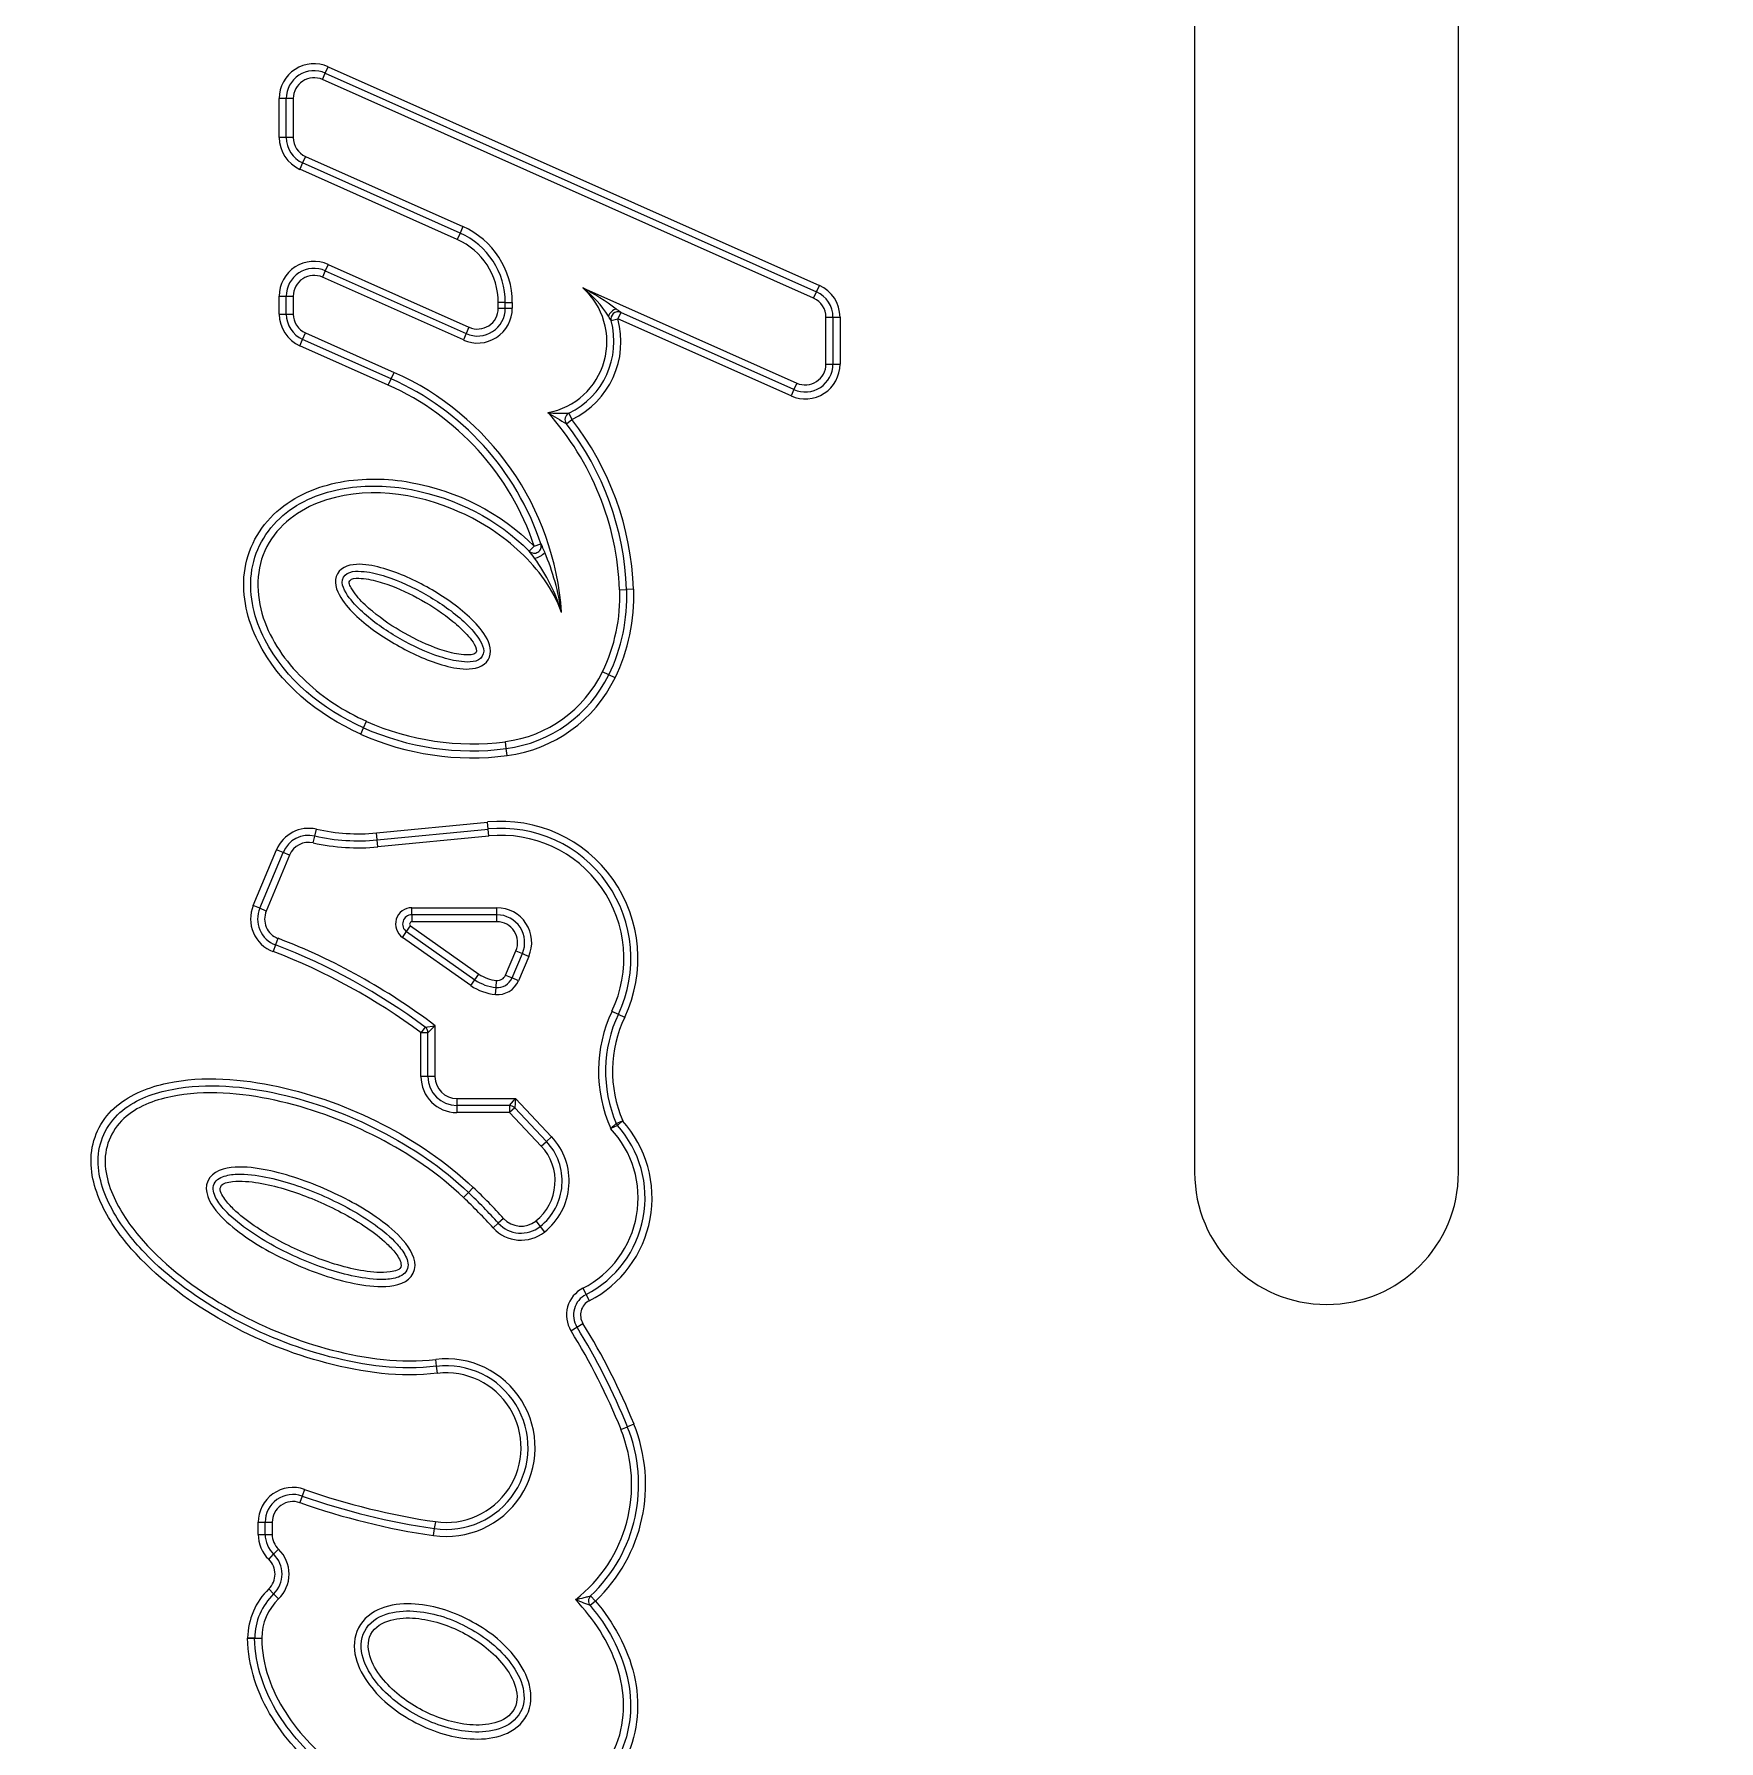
# Model space of a CAD drawing. Header units: inches. Extents: x -11 to 1838, y 0 to 1742.
# Drawn here: x 1248.024 to 1249.224, y 1094.368 to 1095.583 of the extents above; entities that cross this region are included whole.
import ezdxf

# ---------------------------------------------------------------- set-up
doc = ezdxf.new("R2010")
doc.units = ezdxf.units.IN
doc.header["$LTSCALE"] = 96
doc.header["$MEASUREMENT"] = 0
doc.layers.add('20', color=7, linetype='Continuous')
doc.layers.add('A-Flor-Pfix-Neww', color=7, linetype='Continuous')
doc.layers.add('Hatch', color=254, linetype='Continuous', lineweight=60)

# ---------------------------------------------------------------- blocks, each defined once
blk = doc.blocks.new('foutain-single')
at = {"layer": '20', "color": 7, "linetype": 'Continuous'}
for p, q in [((2493.4996, 1139.0333), (2493.4996, 1137.5333)), ((2493.6876, 1137.5333), (2493.6876, 1139.0333)), ((2492.8781, 1138.3119), (2492.8801, 1138.3165)), ((2492.8801, 1138.3165), (2492.8822, 1138.3211)), ((2492.8801, 1138.3165), (2493.2301, 1138.1607)), ((2492.8822, 1138.3211), (2493.2322, 1138.1652)), ((2493.2281, 1138.1561), (2492.8781, 1138.3119)), ((2492.8473, 1138.2706), (2492.8473, 1138.2984)), ((2492.8523, 1138.2984), (2492.8473, 1138.2984)), ((2492.8523, 1138.2706), (2492.8523, 1138.2984)), ((2492.8573, 1138.2984), (2492.8523, 1138.2984)), ((2492.8573, 1138.2984), (2492.8573, 1138.2706)), ((2492.8523, 1138.2706), (2492.8473, 1138.2706)), ((2492.8573, 1138.2706), (2492.8523, 1138.2706)), ((2492.8661, 1138.2571), (2492.864, 1138.2525)), ((2492.8661, 1138.2571), (2492.9782, 1138.2072)), ((2492.864, 1138.2525), (2492.862, 1138.248)), ((2492.9741, 1138.198), (2492.862, 1138.248)), ((2492.9762, 1138.2026), (2492.864, 1138.2525)), ((2492.9782, 1138.2072), (2492.9762, 1138.2026)), ((2492.9762, 1138.2026), (2492.9741, 1138.198)), ((2492.8801, 1138.1756), (2492.8781, 1138.1711)), ((2492.9785, 1138.1264), (2492.8781, 1138.1711)), ((2492.8822, 1138.1802), (2492.8801, 1138.1756)), ((2492.8801, 1138.1756), (2492.9805, 1138.131)), ((2492.8822, 1138.1802), (2492.9825, 1138.1355)), ((2493.0636, 1138.1636), (2493.2161, 1138.0957)), ((2493.2281, 1138.1561), (2493.2301, 1138.1607)), ((2493.2301, 1138.1607), (2493.2322, 1138.1652)), ((2492.8473, 1138.1449), (2492.8473, 1138.1576)), ((2492.8473, 1138.1576), (2492.8523, 1138.1576)), ((2492.8523, 1138.1449), (2492.8523, 1138.1576)), ((2492.8523, 1138.1576), (2492.8573, 1138.1576)), ((2492.8573, 1138.1576), (2492.8573, 1138.1449)), ((2493.0034, 1138.149), (2493.0034, 1138.153)), ((2493.0084, 1138.153), (2493.0034, 1138.153)), ((2493.0034, 1138.149), (2493.0084, 1138.149)), ((2493.0084, 1138.149), (2493.0084, 1138.153)), ((2493.0084, 1138.153), (2493.0134, 1138.153)), ((2493.0084, 1138.149), (2493.0134, 1138.149)), ((2493.0134, 1138.153), (2493.0134, 1138.149)), ((2492.8473, 1138.1449), (2492.8523, 1138.1449)), ((2492.8523, 1138.1449), (2492.8573, 1138.1449)), ((2492.9825, 1138.1355), (2492.9805, 1138.131)), ((2493.0838, 1138.1402), (2493.0886, 1138.1415)), ((2493.0907, 1138.146), (2493.0886, 1138.1415)), ((2493.212, 1138.0865), (2493.0886, 1138.1415)), ((2493.214, 1138.0911), (2493.0907, 1138.146)), ((2493.2369, 1138.1092), (2493.2369, 1138.1426)), ((2493.2369, 1138.1426), (2493.2419, 1138.1426)), ((2493.2419, 1138.1426), (2493.2419, 1138.1092)), ((2493.2419, 1138.1426), (2493.2469, 1138.1426)), ((2493.2469, 1138.1426), (2493.2469, 1138.1092)), ((2492.862, 1138.1222), (2492.864, 1138.1268)), ((2492.925, 1138.0942), (2492.862, 1138.1222)), ((2492.864, 1138.1268), (2492.8661, 1138.1314)), ((2492.927, 1138.0988), (2492.864, 1138.1268)), ((2492.8661, 1138.1314), (2492.9291, 1138.1033)), ((2492.9805, 1138.131), (2492.9785, 1138.1264)), ((2492.925, 1138.0942), (2492.927, 1138.0988)), ((2492.927, 1138.0988), (2492.9291, 1138.1033)), ((2493.2369, 1138.1092), (2493.2419, 1138.1092)), ((2493.2419, 1138.1092), (2493.2469, 1138.1092)), ((2493.214, 1138.0911), (2493.212, 1138.0865)), ((2493.2161, 1138.0957), (2493.214, 1138.0911)), ((2493.0537, 1138.0743), (2493.0559, 1138.0698)), ((2493.0519, 1138.0667), (2493.0559, 1138.0698)), ((2493.029, 1137.9795), (2493.0255, 1137.976)), ((2493.029, 1137.9795), (2493.0338, 1137.9811)), ((2493.0899, 1137.9485), (2493.0949, 1137.9487)), ((2493.0999, 1137.9489), (2493.0949, 1137.9487)), ((2493.0821, 1137.8879), (2493.0776, 1137.8901)), ((2493.0866, 1137.8857), (2493.0821, 1137.8879)), ((2492.9074, 1137.8502), (2492.9094, 1137.8548)), ((2492.9054, 1137.8456), (2492.9074, 1137.8502)), ((2493.0091, 1137.8353), (2493.0085, 1137.8403)), ((2493.0097, 1137.8304), (2493.0091, 1137.8353)), ((2492.9166, 1137.7752), (2492.9957, 1137.783)), ((2492.9962, 1137.778), (2492.9957, 1137.783)), ((2492.8716, 1137.7681), (2492.8727, 1137.773)), ((2492.8727, 1137.773), (2492.8738, 1137.7779)), ((2492.9171, 1137.7702), (2492.9166, 1137.7752)), ((2492.9171, 1137.7702), (2492.9962, 1137.778)), ((2492.9176, 1137.7653), (2492.9171, 1137.7702)), ((2492.9967, 1137.773), (2492.9176, 1137.7653)), ((2492.9967, 1137.773), (2492.9962, 1137.778)), ((2492.8288, 1137.7235), (2492.8454, 1137.7632)), ((2492.8335, 1137.7216), (2492.85, 1137.7613)), ((2492.8546, 1137.7594), (2492.8381, 1137.7196)), ((2492.85, 1137.7613), (2492.8454, 1137.7632)), ((2492.8546, 1137.7594), (2492.85, 1137.7613)), ((2492.8335, 1137.7216), (2492.8288, 1137.7235)), ((2492.8381, 1137.7196), (2492.8335, 1137.7216)), ((2492.9418, 1137.7219), (2493.0024, 1137.7219)), ((2492.9418, 1137.7169), (2492.9418, 1137.7219)), ((2493.0024, 1137.7169), (2493.0024, 1137.7219)), ((2492.938, 1137.7049), (2492.9409, 1137.709)), ((2492.9409, 1137.709), (2492.9896, 1137.6746)), ((2493.0024, 1137.7169), (2492.9418, 1137.7169)), ((2492.9418, 1137.7169), (2492.9418, 1137.7119)), ((2493.0024, 1137.7119), (2492.9418, 1137.7119)), ((2493.0024, 1137.7119), (2493.0024, 1137.7169)), ((2492.8464, 1137.7001), (2492.8446, 1137.6955)), ((2492.9351, 1137.7008), (2492.938, 1137.7049)), ((2492.9838, 1137.6665), (2492.9351, 1137.7008)), ((2492.938, 1137.7049), (2492.9867, 1137.6705)), ((2492.8446, 1137.6955), (2492.8429, 1137.6908)), ((2493.0086, 1137.6738), (2493.016, 1137.6912)), ((2493.0132, 1137.6719), (2493.0206, 1137.6893)), ((2493.016, 1137.6912), (2493.0206, 1137.6893)), ((2493.0252, 1137.6873), (2493.0177, 1137.6699)), ((2493.0206, 1137.6893), (2493.0252, 1137.6873)), ((2492.9867, 1137.6705), (2492.9896, 1137.6746)), ((2493.0086, 1137.6738), (2493.0132, 1137.6719)), ((2492.9838, 1137.6665), (2492.9867, 1137.6705)), ((2493.0013, 1137.6601), (2493.0018, 1137.665)), ((2493.0018, 1137.665), (2493.0022, 1137.67)), ((2493.0177, 1137.6699), (2493.0132, 1137.6719)), ((2493.0844, 1137.6483), (2493.0889, 1137.6461)), ((2492.9513, 1137.6369), (2492.9483, 1137.6329)), ((2492.9513, 1137.6369), (2492.9583, 1137.6379)), ((2492.9583, 1137.6379), (2492.9583, 1137.6016)), ((2493.0889, 1137.6461), (2493.0934, 1137.644)), ((2492.9483, 1137.6016), (2492.9483, 1137.6329)), ((2492.9533, 1137.6329), (2492.9483, 1137.6329)), ((2492.9533, 1137.6016), (2492.9533, 1137.6329)), ((2492.9533, 1137.6016), (2492.9483, 1137.6016)), ((2492.9583, 1137.6016), (2492.9533, 1137.6016)), ((2492.9739, 1137.586), (2493.0157, 1137.586)), ((2492.9739, 1137.586), (2492.9739, 1137.581)), ((2493.0114, 1137.581), (2492.9739, 1137.581)), ((2492.9739, 1137.581), (2492.9739, 1137.576)), ((2493.0114, 1137.576), (2492.9739, 1137.576)), ((2493.0114, 1137.581), (2493.0157, 1137.586)), ((2493.0114, 1137.581), (2493.0114, 1137.576)), ((2493.0151, 1137.5794), (2493.0114, 1137.576)), ((2493.034, 1137.552), (2493.0114, 1137.576)), ((2493.0157, 1137.586), (2493.0151, 1137.5794)), ((2493.0377, 1137.5554), (2493.0151, 1137.5794)), ((2493.0157, 1137.586), (2493.0413, 1137.5588)), ((2493.0883, 1137.5669), (2493.0835, 1137.5647)), ((2493.0874, 1137.5682), (2493.092, 1137.5702)), ((2493.0883, 1137.5669), (2493.092, 1137.5702)), ((2493.034, 1137.552), (2493.0377, 1137.5554)), ((2493.0377, 1137.5554), (2493.0413, 1137.5588)), ((2492.9821, 1137.519), (2492.9786, 1137.5154)), ((2492.9855, 1137.5226), (2492.9821, 1137.519)), ((2493.0034, 1137.4972), (2492.9998, 1137.4938)), ((2493.0071, 1137.5006), (2493.0034, 1137.4972)), ((2493.0301, 1137.4988), (2493.0332, 1137.4948)), ((2493.0332, 1137.4948), (2493.0363, 1137.4909)), ((2493.0637, 1137.4508), (2493.0659, 1137.4464)), ((2493.0659, 1137.4464), (2493.0682, 1137.4419)), ((2493.0552, 1137.4205), (2493.0594, 1137.4232)), ((2493.0594, 1137.4232), (2493.0637, 1137.4258)), ((2492.9594, 1137.3953), (2492.9588, 1137.4002)), ((2492.96, 1137.3903), (2492.9594, 1137.3953)), ((2493.0908, 1137.3503), (2493.0954, 1137.3522)), ((2493.1, 1137.3541), (2493.0954, 1137.3522)), ((2492.8653, 1137.3075), (2492.8637, 1137.3028)), ((2492.8637, 1137.3028), (2492.862, 1137.2981)), ((2492.8323, 1137.2755), (2492.8323, 1137.2841)), ((2492.8323, 1137.2841), (2492.8373, 1137.2841)), ((2492.8373, 1137.2755), (2492.8373, 1137.2841)), ((2492.8373, 1137.2841), (2492.8423, 1137.2841)), ((2492.8423, 1137.2841), (2492.8423, 1137.2755)), ((2492.9586, 1137.2845), (2492.9578, 1137.2796)), ((2492.8323, 1137.2755), (2492.8373, 1137.2755)), ((2492.8373, 1137.2755), (2492.8423, 1137.2755)), ((2492.9578, 1137.2796), (2492.9571, 1137.2746)), ((2492.8398, 1137.2577), (2492.8433, 1137.2613)), ((2492.8433, 1137.2613), (2492.8468, 1137.2649)), ((2492.8398, 1137.2367), (2492.8433, 1137.2331)), ((2492.8433, 1137.2331), (2492.8468, 1137.2295)), ((2493.0726, 1137.228), (2493.0688, 1137.2248)), ((2493.0726, 1137.228), (2493.0692, 1137.2317)), ((2492.8248, 1137.2017), (2492.8298, 1137.2017)), ((2492.8248, 1137.2015), (2492.8298, 1137.2015)), ((2492.8298, 1137.2016), (2492.8348, 1137.2016)), ((2492.8298, 1137.2015), (2492.8298, 1137.2016))]:
    blk.add_line(p, q, dxfattribs=at)
for centre, radius, start, end in [((2492.8721, 1138.2984), 0.0248, 66, 180), ((2492.8721, 1138.2984), 0.0198, 66, 180), ((2492.8721, 1138.2984), 0.0148, 66, 180), ((2492.8721, 1138.2706), 0.0248, 180, 246), ((2492.8721, 1138.2706), 0.0198, 180, 246), ((2492.8721, 1138.2706), 0.0148, 180, 246), ((2492.9541, 1138.153), 0.0593, 360, 66), ((2492.9541, 1138.153), 0.0493, 360, 66), ((2492.9541, 1138.153), 0.0543, 360, 66), ((2492.8721, 1138.1576), 0.0248, 66, 180), ((2492.8721, 1138.1576), 0.0198, 66, 180), ((2492.8721, 1138.1576), 0.0148, 66, 180), ((2493.0294, 1138.1252), 0.0514, 280.519, 48.3006), ((2492.9645, 1137.9809), 0.2078, 53.7309, 61.5076), ((2493.0169, 1138.103), 0.0765, 31.8656, 52.3497), ((2493.2221, 1138.1426), 0.0198, 360, 66), ((2493.2221, 1138.1426), 0.0248, 360, 66), ((2492.9886, 1138.149), 0.0248, 246, 360), ((2492.9886, 1138.149), 0.0198, 246, 360), ((2492.9886, 1138.149), 0.0148, 246, 360), ((2493.0012, 1138.0298), 0.1467, 52.4445, 54.0202), ((2493.2221, 1138.1426), 0.0148, 360, 66), ((2492.8721, 1138.1449), 0.0248, 180, 246), ((2492.8721, 1138.1449), 0.0198, 180, 246), ((2492.8721, 1138.1449), 0.0148, 180, 246), ((2493.0294, 1138.1252), 0.0564, 295.5206, 15.39), ((2493.0294, 1138.1252), 0.0614, 295.5206, 15.39), ((2493.0058, 1138.0954), 0.0899, 29.8207, 32.2072), ((2492.8469, 1137.9188), 0.197, 18.4515, 66), ((2492.8469, 1137.9188), 0.202, 3.8562, 66), ((2493.2221, 1138.1092), 0.0248, 246, 360), ((2493.2221, 1138.1092), 0.0198, 246, 360), ((2493.2221, 1138.1092), 0.0148, 246, 360), ((2492.8469, 1137.9188), 0.192, 18.4515, 66), ((2492.8892, 1137.9407), 0.2008, 2.2168, 41.8395), ((2493.0493, 1138.1981), 0.1239, 265.1587, 272.0636), ((2493.2153, 1138.3516), 0.3284, 237.4858, 240.16), ((2493.0559, 1138.0698), 0.005, 115.5206, 217.7552), ((2492.8892, 1137.9407), 0.2058, 2.2168, 37.7552), ((2492.8892, 1137.9407), 0.2108, 2.2168, 37.7552), ((2492.9487, 1137.9145), 0.0984, 35.0658, 38.6962), ((2492.949, 1137.9398), 0.0944, 21.9945, 25.9981), ((2493.0276, 1137.9824), 0.0115, 278.3848, 320.6265), ((2492.9261, 1137.8957), 0.1277, 16.6826, 36.1467), ((2492.8795, 1137.908), 0.1707, 8.1939, 23.1413), ((2492.9671, 1137.9437), 0.1229, 334.1112, 2.2168), ((2492.9671, 1137.9437), 0.1279, 334.1112, 2.2168), ((2492.9671, 1137.9437), 0.1329, 334.1112, 2.2168), ((2492.997, 1137.9292), 0.0896, 277.3587, 334.1112), ((2492.997, 1137.9292), 0.0946, 277.3587, 334.1112), ((2492.997, 1137.9292), 0.0996, 277.3587, 334.1112), ((2492.9847, 1138.0239), 0.1852, 246, 277.3587), ((2492.9847, 1138.0239), 0.1952, 246, 277.3587), ((2492.9847, 1138.0239), 0.1902, 246, 277.3587), ((2493.0053, 1137.6859), 0.0976, 334.5837, 95.6094), ((2492.8683, 1137.7537), 0.0248, 77.2345, 157.3801), ((2492.8683, 1137.7537), 0.0198, 77.2345, 157.3801), ((2492.9035, 1137.9091), 0.1395, 257.2345, 275.6094), ((2492.9035, 1137.9091), 0.1345, 257.2345, 275.6094), ((2493.0053, 1137.6859), 0.0926, 334.5837, 95.6094), ((2493.0053, 1137.6859), 0.0876, 334.5837, 95.6094), ((2492.8683, 1137.7537), 0.0148, 77.2345, 157.3801), ((2492.9035, 1137.9091), 0.1445, 257.2345, 275.6094), ((2492.8517, 1137.7139), 0.0248, 157.3801, 249.0246), ((2492.8517, 1137.7139), 0.0198, 157.3801, 249.0246), ((2492.9418, 1137.7103), 0.0116, 90, 234.7824), ((2493.0024, 1137.6971), 0.0248, 336.7399, 90), ((2492.8517, 1137.7139), 0.0148, 157.3801, 249.0246), ((2492.9418, 1137.7103), 0.0066, 90, 234.7824), ((2492.9418, 1137.7103), 0.0016, 90, 234.7824), ((2493.0024, 1137.6971), 0.0198, 336.7399, 90), ((2493.0024, 1137.6971), 0.0148, 336.7399, 90), ((2492.6841, 1137.2766), 0.4536, 52.7954, 69.0246), ((2492.6841, 1137.2766), 0.4436, 53.4338, 69.0246), ((2492.6841, 1137.2766), 0.4486, 53.4338, 69.0246), ((2493.0044, 1137.6956), 0.0256, 234.7824, 265.1052), ((2493.0027, 1137.6764), 0.00635, 265.1052, 336.7399), ((2493.0044, 1137.6956), 0.0356, 234.7824, 265.1052), ((2493.0044, 1137.6956), 0.0306, 234.7824, 265.1052), ((2493.0027, 1137.6764), 0.0164, 265.1052, 336.7399), ((2493.0027, 1137.6764), 0.0114, 265.1052, 336.7399), ((2493.1744, 1137.6055), 0.0996, 154.5837, 204.2131), ((2492.9483, 1137.6329), 0.005, 360, 53.4338), ((2493.6734, 1136.9176), 1.015, 134.7896, 135.1887), ((2493.1744, 1137.6055), 0.0946, 154.5837, 203.2109), ((2493.1744, 1137.6055), 0.0896, 154.5837, 203.2109), ((2492.9739, 1137.6016), 0.0256, 180, 270), ((2492.9739, 1137.6016), 0.0206, 180, 270), ((2492.9739, 1137.6016), 0.0156, 180, 270), ((2493.0114, 1137.576), 0.005, 43.2865, 90), ((2493.0307, 1137.5152), 0.0723, 297.0913, 43.1308), ((2493.0307, 1137.5152), 0.0773, 297.0913, 41.9034), ((2493.0307, 1137.5152), 0.0823, 297.0913, 41.9034), ((2493.8437, 1136.7384), 1.1227, 132.3459, 132.6154), ((2493.092, 1137.5702), 0.005, 203.2109, 221.9034), ((2493.0077, 1137.5272), 0.0362, 308.2301, 43.2865), ((2493.0077, 1137.5272), 0.0412, 308.2301, 43.2865), ((2493.0077, 1137.5272), 0.0462, 308.2301, 43.2865), ((2493.5936, 1137.5333), 0.094, 180, 0), ((2492.6469, 1137.1694), 0.4794, 42.595, 46.2062), ((2492.6469, 1137.1694), 0.4844, 42.595, 46.2062), ((2492.6469, 1137.1694), 0.4894, 42.595, 46.2062), ((2493.0196, 1137.5121), 0.027, 222.595, 308.2301), ((2493.0196, 1137.5121), 0.022, 222.595, 308.2301), ((2493.0196, 1137.5121), 0.017, 222.595, 308.2301), ((2493.0734, 1137.4318), 0.0214, 117.0913, 211.5952), ((2493.0734, 1137.4318), 0.0164, 117.0913, 211.5952), ((2493.0734, 1137.4318), 0.0114, 117.0913, 211.5952), ((2492.6469, 1137.1694), 0.4794, 22.1731, 31.5952), ((2492.6469, 1137.1694), 0.4844, 22.1731, 31.5952), ((2492.6469, 1137.1694), 0.4894, 22.1731, 31.5952), ((2492.9663, 1137.3373), 0.0633, 261.6728, 96.7701), ((2492.9663, 1137.3373), 0.0583, 261.6728, 96.7701), ((2492.9663, 1137.3373), 0.0533, 261.6728, 96.7701), ((2492.9944, 1137.311), 0.104, 307.915, 22.1731), ((2492.9944, 1137.311), 0.109, 313.2912, 22.1731), ((2492.9944, 1137.311), 0.114, 313.2912, 22.1731), ((2492.8571, 1137.2841), 0.0248, 70.6395, 180), ((2493.0309, 1137.7787), 0.4994, 250.6395, 261.6728), ((2492.8571, 1137.2841), 0.0198, 70.6395, 180), ((2492.8571, 1137.2841), 0.0148, 70.6395, 180), ((2493.0309, 1137.7787), 0.5094, 250.6395, 261.6728), ((2493.0309, 1137.7787), 0.5044, 250.6395, 261.6728), ((2492.8571, 1137.2755), 0.0248, 180, 225.732), ((2492.8571, 1137.2755), 0.0198, 180, 225.732), ((2492.8571, 1137.2755), 0.0148, 180, 225.732), ((2492.8296, 1137.2472), 0.0197, 314.2679, 45.732), ((2492.8296, 1137.2472), 0.0247, 314.2679, 45.732), ((2492.8296, 1137.2472), 0.0147, 314.2679, 45.732), ((2492.8746, 1137.201), 0.0498, 134.2679, 179.1581), ((2492.8746, 1137.201), 0.0448, 134.2679, 179.1581), ((2492.8746, 1137.201), 0.0398, 134.2679, 179.1581), ((2493.0726, 1137.228), 0.005, 133.2912, 220.025), ((2492.8348, 1137.2016), 0.01, 179.1581, 180.592), ((2492.8746, 1137.201), 0.0448, 179.1581, 179.2393)]:
    blk.add_arc(centre, radius, start, end, dxfattribs=at)
blk.add_ellipse((2493.0857, 1138.1447), major_axis=(0.00368, 0.00338), ratio=0.497524, start_param=0.716851, end_param=2.424742, dxfattribs=at)
for points, knots in [([(2493.1773, 1145.3934), (2493.4909, 1144.8621), (2493.7246, 1144.2997), (2494.1042, 1143.1407), (2494.2489, 1142.5421), (2494.471, 1141.3383), (2494.5489, 1140.7295), (2494.6508, 1139.5085), (2494.6741, 1138.8965), (2494.6746, 1138.2834)], [0, 0, 0, 0, 0.25, 0.25, 0.5, 0.5, 0.75, 0.75, 1, 1, 1, 1]), ([(2493.0596, 1145.3235), (2493.37, 1144.7976), (2493.6005, 1144.2407), (2493.9751, 1143.0932), (2494.1178, 1142.5005), (2494.3368, 1141.3089), (2494.4136, 1140.7066), (2494.5142, 1139.4969), (2494.5372, 1138.8902), (2494.5378, 1138.2834)], [0, 0, 0, 0, 0.25, 0.25, 0.5, 0.5, 0.75, 0.75, 1, 1, 1, 1]), ([(2493.0696, 1145.3295), (2493.3804, 1144.803), (2493.6112, 1144.2455), (2493.9863, 1143.0967), (2494.1291, 1142.5034), (2494.3484, 1141.3105), (2494.4253, 1140.7072), (2494.5259, 1139.4972), (2494.5489, 1138.8908), (2494.5495, 1138.2834)], [0, 0, 0, 0, 0.25, 0.25, 0.5, 0.5, 0.75, 0.75, 1, 1, 1, 1]), ([(2494.5078, 1138.2832), (2494.5073, 1138.8889), (2494.4844, 1139.4935), (2494.3842, 1140.6997), (2494.3077, 1141.3012), (2494.0893, 1142.4905), (2493.947, 1143.082), (2493.6669, 1143.941), (2493.5623, 1144.223), (2493.3234, 1144.7754), (2493.1887, 1145.0457), (2493.0338, 1145.3082)], [0, 0, 0, 0, 0.25, 0.25, 0.5, 0.5, 0.75, 0.75, 0.875, 0.875, 1, 1, 1, 1]), ([(2494.4969, 1138.2833), (2494.4967, 1138.4348), (2494.4954, 1138.5864), (2494.4894, 1138.8892), (2494.4849, 1139.0404), (2494.4666, 1139.4935), (2494.4483, 1139.7949), (2494.3983, 1140.396), (2494.3667, 1140.6958), (2494.2888, 1141.2936), (2494.2427, 1141.5917), (2494.1336, 1142.1859), (2494.0708, 1142.4819), (2493.9798, 1142.8505), (2493.9609, 1142.9242), (2493.922, 1143.071), (2493.902, 1143.1442), (2493.8398, 1143.3628), (2493.7958, 1143.5076), (2493.6552, 1143.9383), (2493.5503, 1144.2209), (2493.3707, 1144.6359), (2493.3071, 1144.7727), (2493.2052, 1144.9751), (2493.1701, 1145.0422), (2493.1156, 1145.142), (2493.0971, 1145.1752), (2493.0784, 1145.2082), (2493.0596, 1145.2411), (2493.0404, 1145.274), (2493.021, 1145.3069)], [0, 0, 0, 0, 0.059702, 0.059702, 0.119403, 0.119403, 0.238807, 0.238807, 0.35821, 0.35821, 0.477613, 0.477613, 0.597016, 0.597016, 0.626867, 0.626867, 0.656718, 0.656718, 0.71642, 0.71642, 0.835823, 0.835823, 0.895525, 0.895525, 0.925375, 0.925375, 0.940301, 0.940301, 0.940301, 1, 1, 1, 1]), ([(2493.021, 1131.2598), (2493.0404, 1131.2925), (2493.0595, 1131.3254), (2493.0783, 1131.3583), (2493.097, 1131.3912), (2493.1155, 1131.4243), (2493.1699, 1131.524), (2493.2049, 1131.5909), (2493.3066, 1131.7929), (2493.37, 1131.9293), (2493.5491, 1132.3429), (2493.6538, 1132.6242), (2493.8406, 1133.1958), (2493.9227, 1133.4859), (2494.0318, 1133.9264), (2494.0659, 1134.0743), (2494.1294, 1134.3704), (2494.1589, 1134.5188), (2494.2411, 1134.9651), (2494.2875, 1135.2641), (2494.3464, 1135.7144), (2494.3641, 1135.8648), (2494.3962, 1136.1662), (2494.4104, 1136.3171), (2494.4482, 1136.7699), (2494.4666, 1137.0722), (2494.4848, 1137.526), (2494.4894, 1137.6774), (2494.4924, 1137.8288), (2494.4954, 1137.9802), (2494.4967, 1138.1317), (2494.4969, 1138.2833)], [0, 0, 0, 0, 0.080808, 0.080808, 0.080808, 0.090909, 0.090909, 0.111111, 0.111111, 0.151515, 0.151515, 0.232323, 0.232323, 0.313131, 0.313131, 0.353535, 0.353535, 0.393939, 0.393939, 0.474747, 0.474747, 0.515152, 0.515152, 0.555556, 0.555556, 0.636364, 0.636364, 0.676768, 0.676768, 0.676768, 1, 1, 1, 1]), ([(2493.0338, 1131.2583), (2493.3428, 1131.7817), (2493.5737, 1132.3391), (2493.949, 1133.4914), (2494.0902, 1134.0802), (2494.3086, 1135.2719), (2494.3847, 1135.8716), (2494.4844, 1137.0742), (2494.5073, 1137.6778), (2494.5078, 1138.2832)], [0, 0, 0, 0, 0.25, 0.25, 0.5, 0.5, 0.75, 0.75, 1, 1, 1, 1]), ([(2494.5378, 1138.2834), (2494.5372, 1137.6771), (2494.5143, 1137.0725), (2494.4144, 1135.8679), (2494.3383, 1135.2672), (2494.1195, 1134.0736), (2493.9782, 1133.4842), (2493.6961, 1132.618), (2493.5905, 1132.3334), (2493.3499, 1131.7769), (2493.214, 1131.5047), (2493.0596, 1131.243)], [0, 0, 0, 0, 0.25, 0.25, 0.5, 0.5, 0.75, 0.75, 0.875, 0.875, 1, 1, 1, 1]), ([(2494.5495, 1138.2834), (2494.5489, 1137.6762), (2494.5259, 1137.0707), (2494.4258, 1135.8643), (2494.3495, 1135.2628), (2494.1301, 1134.0674), (2493.9883, 1133.4769), (2493.6114, 1132.3211), (2493.3796, 1131.7621), (2493.0696, 1131.2371)], [0, 0, 0, 0, 0.25, 0.25, 0.5, 0.5, 0.75, 0.75, 1, 1, 1, 1]), ([(2494.6746, 1138.2834), (2494.6741, 1137.6704), (2494.6508, 1137.0592), (2494.5746, 1136.1454), (2494.5426, 1135.8413), (2494.4632, 1135.2342), (2494.4161, 1134.9309), (2494.3051, 1134.3286), (2494.2412, 1134.0293), (2494.094, 1133.4351), (2494.0103, 1133.1395), (2493.7246, 1132.2666), (2493.4902, 1131.7033), (2493.1773, 1131.1732)], [0, 0, 0, 0, 0.25, 0.25, 0.375, 0.375, 0.5, 0.5, 0.625, 0.625, 0.75, 0.75, 1, 1, 1, 1]), ([(2493.0907, 1138.146), (2493.0889, 1138.1468), (2493.0868, 1138.1465), (2493.0839, 1138.144), (2493.0833, 1138.142), (2493.0838, 1138.1402)], [0, 0, 0, 0, 0.5, 0.5, 1, 1, 1, 1]), ([(2492.9054, 1137.8456), (2492.8745, 1137.8594), (2492.8474, 1137.8815), (2492.8246, 1137.9268), (2492.8205, 1137.9437), (2492.8245, 1137.9773), (2492.8329, 1137.9929), (2492.8583, 1138.0154), (2492.8743, 1138.0221), (2492.9073, 1138.0283), (2492.9243, 1138.0279), (2492.9739, 1138.0191), (2493.0051, 1138.0034), (2493.029, 1137.9795)], [0, 0, 0, 0, 0.25, 0.25, 0.375, 0.375, 0.5, 0.5, 0.625, 0.625, 0.75, 0.75, 1, 1, 1, 1]), ([(2492.9074, 1137.8502), (2492.8779, 1137.8633), (2492.8518, 1137.8844), (2492.8296, 1137.9275), (2492.8256, 1137.9437), (2492.8293, 1137.9759), (2492.8375, 1137.9908), (2492.8623, 1138.0119), (2492.8777, 1138.0179), (2492.9095, 1138.0233), (2492.9257, 1138.0228), (2492.9731, 1138.0138), (2493.0029, 1137.9986), (2493.0255, 1137.976)], [0, 0, 0, 0, 0.25, 0.25, 0.375, 0.375, 0.5, 0.5, 0.625, 0.625, 0.75, 0.75, 1, 1, 1, 1]), ([(2493.0485, 1137.9323), (2493.0425, 1137.9488), (2493.0318, 1137.9632), (2493.0068, 1137.9869), (2492.9921, 1137.9965), (2492.9447, 1138.0178), (2492.9073, 1138.023), (2492.8588, 1138.004), (2492.8441, 1137.9921), (2492.83, 1137.9605), (2492.831, 1137.9417), (2492.8431, 1137.9093), (2492.8537, 1137.895), (2492.8791, 1137.8712), (2492.8935, 1137.8619), (2492.9094, 1137.8548)], [0, 0, 0, 0, 0.125, 0.125, 0.25, 0.25, 0.5, 0.5, 0.625, 0.625, 0.75, 0.75, 0.875, 0.875, 1, 1, 1, 1]), ([(2493.0255, 1137.976), (2493.0263, 1137.9752), (2493.0274, 1137.9747), (2493.0296, 1137.9744), (2493.0307, 1137.9747), (2493.0326, 1137.9759), (2493.0334, 1137.9768), (2493.0341, 1137.9789), (2493.0341, 1137.9801), (2493.0338, 1137.9811)], [0, 0, 0, 0, 0.25, 0.25, 0.5, 0.5, 0.75, 0.75, 1, 1, 1, 1]), ([(2492.8888, 1137.9599), (2492.8918, 1137.9651), (2492.8986, 1137.9667), (2492.9104, 1137.9665), (2492.9163, 1137.9652), (2492.9332, 1137.9603), (2492.9441, 1137.9553), (2492.9645, 1137.9436), (2492.9742, 1137.937), (2492.9872, 1137.9248), (2492.9913, 1137.9204), (2492.9973, 1137.9103), (2492.9994, 1137.9037), (2492.9932, 1137.8934), (2492.9864, 1137.8919), (2492.9746, 1137.8921), (2492.9688, 1137.8934), (2492.9519, 1137.8984), (2492.9412, 1137.9033), (2492.9208, 1137.915), (2492.9112, 1137.9215), (2492.8983, 1137.9335), (2492.8942, 1137.9379), (2492.888, 1137.9481), (2492.8858, 1137.9546), (2492.8888, 1137.9599)], [0, 0, 0, 0, 0.0625, 0.0625, 0.125, 0.125, 0.25, 0.25, 0.375, 0.375, 0.4375, 0.4375, 0.5, 0.5, 0.5625, 0.5625, 0.625, 0.625, 0.75, 0.75, 0.875, 0.875, 0.9375, 0.9375, 1, 1, 1, 1]), ([(2492.8932, 1137.9574), (2492.8905, 1137.9527), (2492.8941, 1137.9471), (2492.9004, 1137.9385), (2492.9041, 1137.9348), (2492.9158, 1137.9245), (2492.9244, 1137.9186), (2492.9425, 1137.9083), (2492.952, 1137.9039), (2492.9669, 1137.8991), (2492.9721, 1137.8978), (2492.9825, 1137.8967), (2492.9891, 1137.8965), (2492.9948, 1137.9056), (2492.9912, 1137.9113), (2492.9851, 1137.9198), (2492.9813, 1137.9236), (2492.9695, 1137.9341), (2492.9608, 1137.9399), (2492.9427, 1137.9503), (2492.9331, 1137.9548), (2492.9182, 1137.9596), (2492.9131, 1137.9609), (2492.9025, 1137.9619), (2492.8958, 1137.9621), (2492.8932, 1137.9574)], [0, 0, 0, 0, 0.0625, 0.0625, 0.125, 0.125, 0.25, 0.25, 0.375, 0.375, 0.4375, 0.4375, 0.5, 0.5, 0.5625, 0.5625, 0.625, 0.625, 0.75, 0.75, 0.875, 0.875, 0.9375, 0.9375, 1, 1, 1, 1]), ([(2492.8975, 1137.9549), (2492.8963, 1137.9528), (2492.8983, 1137.9503), (2492.9007, 1137.9464), (2492.9021, 1137.9445), (2492.9067, 1137.9392), (2492.9101, 1137.9361), (2492.9208, 1137.9272), (2492.9285, 1137.922), (2492.9446, 1137.9129), (2492.953, 1137.909), (2492.9662, 1137.9045), (2492.9707, 1137.9032), (2492.9776, 1137.9022), (2492.9799, 1137.9019), (2492.9846, 1137.9021), (2492.988, 1137.9025), (2492.9875, 1137.9094), (2492.984, 1137.9131), (2492.9779, 1137.9199), (2492.9746, 1137.923), (2492.9641, 1137.9316), (2492.9566, 1137.9367), (2492.9407, 1137.9456), (2492.9326, 1137.9494), (2492.9197, 1137.9539), (2492.9153, 1137.9551), (2492.9086, 1137.9563), (2492.9063, 1137.9566), (2492.9017, 1137.9566), (2492.8987, 1137.957), (2492.8975, 1137.9549)], [0, 0, 0, 0, 0.03125, 0.03125, 0.0625, 0.0625, 0.125, 0.125, 0.25, 0.25, 0.375, 0.375, 0.4375, 0.4375, 0.46875, 0.46875, 0.5, 0.5, 0.5625, 0.5625, 0.625, 0.625, 0.75, 0.75, 0.875, 0.875, 0.9375, 0.9375, 0.96875, 0.96875, 1, 1, 1, 1]), ([(2492.96, 1137.3903), (2492.9334, 1137.3871), (2492.9068, 1137.3908), (2492.8556, 1137.4042), (2492.8313, 1137.4141), (2492.7848, 1137.4401), (2492.7634, 1137.4557), (2492.7362, 1137.4851), (2492.7281, 1137.4959), (2492.7162, 1137.5196), (2492.7123, 1137.5328), (2492.7145, 1137.5597), (2492.7213, 1137.5722), (2492.7418, 1137.5893), (2492.7546, 1137.5942), (2492.7935, 1137.6025), (2492.8206, 1137.6001), (2492.8724, 1137.5889), (2492.897, 1137.5799), (2492.9442, 1137.5558), (2492.9663, 1137.5411), (2492.9855, 1137.5226)], [0, 0, 0, 0, 0.125, 0.125, 0.25, 0.25, 0.375, 0.375, 0.4375, 0.4375, 0.5, 0.5, 0.5625, 0.5625, 0.625, 0.625, 0.75, 0.75, 0.875, 0.875, 1, 1, 1, 1]), ([(2492.9594, 1137.3953), (2492.9337, 1137.3922), (2492.9079, 1137.3957), (2492.8585, 1137.4085), (2492.8349, 1137.418), (2492.79, 1137.4428), (2492.769, 1137.4577), (2492.7423, 1137.4856), (2492.7343, 1137.4958), (2492.722, 1137.5184), (2492.7177, 1137.5312), (2492.7189, 1137.557), (2492.7255, 1137.5694), (2492.7457, 1137.5857), (2492.7582, 1137.5901), (2492.7963, 1137.5974), (2492.8225, 1137.5948), (2492.8723, 1137.5836), (2492.8961, 1137.5748), (2492.942, 1137.5513), (2492.9635, 1137.5369), (2492.9821, 1137.519)], [0, 0, 0, 0, 0.125, 0.125, 0.25, 0.25, 0.375, 0.375, 0.4375, 0.4375, 0.5, 0.5, 0.5625, 0.5625, 0.625, 0.625, 0.75, 0.75, 0.875, 0.875, 1, 1, 1, 1]), ([(2492.9786, 1137.5154), (2492.9606, 1137.5327), (2492.9401, 1137.5465), (2492.8958, 1137.5694), (2492.8728, 1137.5781), (2492.8248, 1137.5894), (2492.7995, 1137.5923), (2492.7624, 1137.5861), (2492.7501, 1137.5822), (2492.7301, 1137.5672), (2492.7235, 1137.5552), (2492.723, 1137.5301), (2492.7277, 1137.5179), (2492.7401, 1137.4963), (2492.748, 1137.4866), (2492.7742, 1137.46), (2492.7947, 1137.4457), (2492.8382, 1137.4221), (2492.8611, 1137.413), (2492.909, 1137.4007), (2492.9339, 1137.3973), (2492.9588, 1137.4002)], [0, 0, 0, 0, 0.125, 0.125, 0.25, 0.25, 0.375, 0.375, 0.4375, 0.4375, 0.5, 0.5, 0.5625, 0.5625, 0.625, 0.625, 0.75, 0.75, 0.875, 0.875, 1, 1, 1, 1]), ([(2492.7964, 1137.5272), (2492.7996, 1137.5343), (2492.8084, 1137.5366), (2492.8236, 1137.5375), (2492.8312, 1137.5365), (2492.8534, 1137.532), (2492.8679, 1137.5269), (2492.8954, 1137.5147), (2492.9087, 1137.5074), (2492.927, 1137.4937), (2492.9328, 1137.4887), (2492.9422, 1137.4767), (2492.9462, 1137.4686), (2492.9395, 1137.4547), (2492.9308, 1137.4525), (2492.9156, 1137.4518), (2492.908, 1137.4528), (2492.8859, 1137.4572), (2492.8716, 1137.4623), (2492.844, 1137.4745), (2492.8309, 1137.4817), (2492.8127, 1137.4954), (2492.8069, 1137.5003), (2492.7974, 1137.5122), (2492.7933, 1137.5201), (2492.7964, 1137.5272)], [0, 0, 0, 0, 0.0625, 0.0625, 0.125, 0.125, 0.25, 0.25, 0.375, 0.375, 0.4375, 0.4375, 0.5, 0.5, 0.5625, 0.5625, 0.625, 0.625, 0.75, 0.75, 0.875, 0.875, 0.9375, 0.9375, 1, 1, 1, 1]), ([(2492.801, 1137.5252), (2492.7995, 1137.522), (2492.8006, 1137.5182), (2492.8038, 1137.512), (2492.806, 1137.5093), (2492.813, 1137.5016), (2492.8184, 1137.4972), (2492.8352, 1137.4851), (2492.8473, 1137.4786), (2492.8724, 1137.4673), (2492.8855, 1137.4627), (2492.9056, 1137.4583), (2492.9125, 1137.4572), (2492.9229, 1137.457), (2492.9264, 1137.4572), (2492.9332, 1137.4589), (2492.9367, 1137.4606), (2492.9399, 1137.4669), (2492.9389, 1137.4707), (2492.9358, 1137.4769), (2492.9336, 1137.4797), (2492.9267, 1137.4874), (2492.9212, 1137.4919), (2492.9043, 1137.5041), (2492.8921, 1137.5106), (2492.867, 1137.5219), (2492.8538, 1137.5266), (2492.8336, 1137.531), (2492.8268, 1137.5321), (2492.8162, 1137.5322), (2492.8128, 1137.5319), (2492.806, 1137.5302), (2492.8024, 1137.5284), (2492.801, 1137.5252)], [0, 0, 0, 0, 0.03125, 0.03125, 0.0625, 0.0625, 0.125, 0.125, 0.25, 0.25, 0.375, 0.375, 0.4375, 0.4375, 0.46875, 0.46875, 0.5, 0.5, 0.53125, 0.53125, 0.5625, 0.5625, 0.625, 0.625, 0.75, 0.75, 0.875, 0.875, 0.9375, 0.9375, 0.96875, 0.96875, 1, 1, 1, 1]), ([(2492.8056, 1137.5232), (2492.8042, 1137.5202), (2492.8067, 1137.517), (2492.8103, 1137.5118), (2492.8125, 1137.5094), (2492.8193, 1137.5028), (2492.8243, 1137.499), (2492.84, 1137.4882), (2492.851, 1137.4823), (2492.874, 1137.4722), (2492.8859, 1137.4679), (2492.9044, 1137.4636), (2492.9107, 1137.4625), (2492.9201, 1137.462), (2492.9233, 1137.462), (2492.9296, 1137.463), (2492.9339, 1137.4638), (2492.9343, 1137.4702), (2492.9322, 1137.4731), (2492.9285, 1137.4781), (2492.9263, 1137.4804), (2492.9195, 1137.4868), (2492.9146, 1137.4906), (2492.8992, 1137.5011), (2492.8882, 1137.507), (2492.8655, 1137.517), (2492.8538, 1137.5212), (2492.8357, 1137.5255), (2492.8296, 1137.5266), (2492.8202, 1137.5272), (2492.8171, 1137.5272), (2492.8108, 1137.5264), (2492.8069, 1137.5261), (2492.8056, 1137.5232)], [0, 0, 0, 0, 0.03125, 0.03125, 0.0625, 0.0625, 0.125, 0.125, 0.25, 0.25, 0.375, 0.375, 0.4375, 0.4375, 0.46875, 0.46875, 0.5, 0.5, 0.53125, 0.53125, 0.5625, 0.5625, 0.625, 0.625, 0.75, 0.75, 0.875, 0.875, 0.9375, 0.9375, 0.96875, 0.96875, 1, 1, 1, 1]), ([(2493.0726, 1137.228), (2493.0856, 1137.2126), (2493.0956, 1137.1947), (2493.1047, 1137.1559), (2493.1033, 1137.1349), (2493.0858, 1137.0987), (2493.0702, 1137.0845), (2493.0342, 1137.067), (2493.0139, 1137.0632), (2492.9543, 1137.0632), (2492.9144, 1137.0774), (2492.867, 1137.1132), (2492.8529, 1137.1279), (2492.8319, 1137.1617), (2492.825, 1137.1813), (2492.8248, 1137.2015)], [0, 0, 0, 0, 0.125, 0.125, 0.25, 0.25, 0.375, 0.375, 0.5, 0.5, 0.75, 0.75, 0.875, 0.875, 1, 1, 1, 1]), ([(2493.0688, 1137.2248), (2493.0812, 1137.2101), (2493.0908, 1137.193), (2493.0996, 1137.1554), (2493.0982, 1137.1352), (2493.0809, 1137.1007), (2493.0658, 1137.0876), (2493.0308, 1137.0713), (2493.0114, 1137.068), (2492.9539, 1137.0686), (2492.9161, 1137.0823), (2492.8704, 1137.1169), (2492.8569, 1137.131), (2492.8367, 1137.1635), (2492.83, 1137.1822), (2492.8298, 1137.2015)], [0, 0, 0, 0, 0.125, 0.125, 0.25, 0.25, 0.375, 0.375, 0.5, 0.5, 0.75, 0.75, 0.875, 0.875, 1, 1, 1, 1]), ([(2492.8348, 1137.2016), (2492.835, 1137.1826), (2492.8418, 1137.1643), (2492.862, 1137.1327), (2492.8753, 1137.1192), (2492.9207, 1137.0858), (2492.9577, 1137.0728), (2493.0142, 1137.0734), (2493.0332, 1137.0772), (2493.0667, 1137.0945), (2493.0808, 1137.1085), (2493.0946, 1137.1436), (2493.0939, 1137.1637), (2493.0821, 1137.1992), (2493.0715, 1137.2153), (2493.0584, 1137.229)], [0, 0, 0, 0, 0.125, 0.125, 0.25, 0.25, 0.5, 0.5, 0.625, 0.625, 0.75, 0.75, 0.875, 0.875, 1, 1, 1, 1]), ([(2492.9038, 1137.2089), (2492.9071, 1137.2155), (2492.9133, 1137.2202), (2492.9268, 1137.2254), (2492.9342, 1137.2262), (2492.9558, 1137.2254), (2492.9699, 1137.221), (2492.9955, 1137.2077), (2493.0072, 1137.1989), (2493.0203, 1137.1815), (2493.0239, 1137.175), (2493.0274, 1137.161), (2493.0271, 1137.1532), (2493.0204, 1137.1402), (2493.0142, 1137.1355), (2493.0007, 1137.1303), (2492.9933, 1137.1295), (2492.9717, 1137.1302), (2492.9576, 1137.1346), (2492.9319, 1137.148), (2492.9202, 1137.1569), (2492.9072, 1137.1742), (2492.9036, 1137.1807), (2492.9001, 1137.1948), (2492.9004, 1137.2024), (2492.9038, 1137.2089)], [0, 0, 0, 0, 0.0625, 0.0625, 0.125, 0.125, 0.25, 0.25, 0.375, 0.375, 0.4375, 0.4375, 0.5, 0.5, 0.5625, 0.5625, 0.625, 0.625, 0.75, 0.75, 0.875, 0.875, 0.9375, 0.9375, 1, 1, 1, 1]), ([(2493.0584, 1137.229), (2493.0605, 1137.2295), (2493.0627, 1137.23), (2493.0657, 1137.2308), (2493.0667, 1137.231), (2493.0684, 1137.2315), (2493.0692, 1137.2317), (2493.0692, 1137.2317)], [0, 0, 0, 0, 0.5, 0.5, 0.75, 0.75, 1, 1, 1, 1]), ([(2493.0688, 1137.2248), (2493.0688, 1137.2248), (2493.0681, 1137.2251), (2493.0664, 1137.2258), (2493.0654, 1137.2262), (2493.0625, 1137.2273), (2493.0604, 1137.2281), (2493.0584, 1137.229)], [0, 0, 0, 0, 0.25, 0.25, 0.5, 0.5, 1, 1, 1, 1]), ([(2492.9082, 1137.2066), (2492.9051, 1137.2007), (2492.9052, 1137.1936), (2492.909, 1137.181), (2492.9125, 1137.1752), (2492.9247, 1137.1598), (2492.9354, 1137.1518), (2492.9588, 1137.1397), (2492.9715, 1137.1356), (2492.9912, 1137.1344), (2492.9979, 1137.1349), (2493.0103, 1137.1391), (2493.0162, 1137.1431), (2493.0224, 1137.155), (2493.0223, 1137.1621), (2493.0185, 1137.1747), (2493.015, 1137.1804), (2493.0026, 1137.196), (2492.992, 1137.2039), (2492.9687, 1137.216), (2492.956, 1137.2201), (2492.9364, 1137.2212), (2492.9296, 1137.2207), (2492.9172, 1137.2166), (2492.9113, 1137.2126), (2492.9082, 1137.2066)], [0, 0, 0, 0, 0.0625, 0.0625, 0.125, 0.125, 0.25, 0.25, 0.375, 0.375, 0.4375, 0.4375, 0.5, 0.5, 0.5625, 0.5625, 0.625, 0.625, 0.75, 0.75, 0.875, 0.875, 0.9375, 0.9375, 1, 1, 1, 1]), ([(2492.9126, 1137.2043), (2492.9099, 1137.199), (2492.9105, 1137.1925), (2492.9145, 1137.1813), (2492.9179, 1137.1763), (2492.9293, 1137.1627), (2492.939, 1137.1556), (2492.9599, 1137.1447), (2492.9713, 1137.1409), (2492.9891, 1137.1394), (2492.9952, 1137.1396), (2493.0066, 1137.1428), (2493.0122, 1137.1461), (2493.0177, 1137.1568), (2493.017, 1137.1633), (2493.0129, 1137.1744), (2493.0096, 1137.1795), (2492.9982, 1137.193), (2492.9885, 1137.2001), (2492.9676, 1137.2109), (2492.9563, 1137.2147), (2492.9386, 1137.2162), (2492.9325, 1137.216), (2492.9211, 1137.2129), (2492.9154, 1137.2097), (2492.9126, 1137.2043)], [0, 0, 0, 0, 0.0625, 0.0625, 0.125, 0.125, 0.25, 0.25, 0.375, 0.375, 0.4375, 0.4375, 0.5, 0.5, 0.5625, 0.5625, 0.625, 0.625, 0.75, 0.75, 0.875, 0.875, 0.9375, 0.9375, 1, 1, 1, 1])]:
    blk.add_open_spline(points, degree=3, knots=knots, dxfattribs=at)

msp = doc.modelspace()

# ---------------------------------------------------------------- hatches: boundary and pattern name
at = {"layer": 'Hatch'}
h = msp.add_hatch(color=254, dxfattribs=at)
h.dxf.hatch_style = 1
h.paths.add_polyline_path([(1.0277, 1585), (1.0278, 1590.2088), (1.0277, 1740.9862), (147.7025, 1740.9862), (183.4893, 1740.9862), (181, 1740.9862), (217.25, 1740.9862), (217.25, 1741.9862), (420.75, 1741.9862), (420.75, 1740.9862), (457.25, 1740.9862), (457.25, 1741.9862), (660.75, 1741.9862), (660.75, 1740.9862), (697.25, 1740.9862), (697.25, 1741.9862), (900.75, 1741.9862), (900.75, 1740.9862), (937.25, 1740.9862), (937.25, 1741.9862), (1140.75, 1741.9862), (1140.75, 1740.9862), (1177.25, 1740.9862), (1177.25, 1741.9862), (1380.75, 1741.9862), (1380.75, 1740.9862), (1417.25, 1740.9862), (1417.25, 1741.9862), (1620.75, 1741.9862), (1620.75, 1740.9862), (1836.9723, 1741), (1836.9723, 1568.75), (1838.027, 1568.75), (1838.027, 173.25), (1837.0358, 173.25), (1837.0358, 1), (1620.777, 1), (1620.777, 0), (1417.277, 0), (1417.277, 1), (1380.7502, 1.0822), (1380.7477, 0), (1177.25, 0), (1177.25, 1), (1140.723, 1), (1140.723, 0), (937.223, 0), (937.223, 1), (900.723, 1), (900.723, 0), (697.223, 0), (697.223, 1), (660.723, 1), (660.723, 0), (457.223, 0), (457.223, 1), (420.723, 1), (420.723, 0), (181, 0), (164.5118, 35.358), (114.4484, 12.0124), (-11.4956, 282.0992), (60.7161, 315.7724), (22.2577, 398.2468), (21.8532, 398.0132), (1.0306, 398), (1.0197, 415.2277), (0, 415.2277), (0, 1568.75), (1.0277, 1568.75)])
h.paths.add_polyline_path([(513, 1125.9723), (511, 1125.7435), (511, 910.1424), (485.4864, 910.1424), (484, 724), (513, 724), (511.8374, 454.4747), (633.1871, 454.5064), (634.7094, 454.4906), (602.8319, 454.4906), (602.8319, 532.5625), (681.5016, 532.5629), (681.5, 644.9989), (576.28, 645), (576.28, 739), (681.5, 739.0625), (900.268, 738.9375), (900.268, 738.875), (1108, 739), (1275.25, 739), (1275.25, 738.9587), (1324, 739.0413), (1349.955, 739), (1349.955, 872.9905), (1326.6476, 873.004), (1327.5, 976), (1350.4773, 976), (1350.5, 1009.4862), (1350.5, 1069.4714), (1324, 1069.4714), (1327.0172, 1125.6337), (1265.5, 1125.8297), (1265.5, 1126), (572.499, 1126), (572.499, 1126.1684)], flags=16)

# ---------------------------------------------------------------- block references
at = {"layer": 'A-Flor-Pfix-Neww'}
msp.add_blockref('foutain-single', (-1244.649, -42.7609), dxfattribs=at)

doc.saveas('drawing.dxf')
